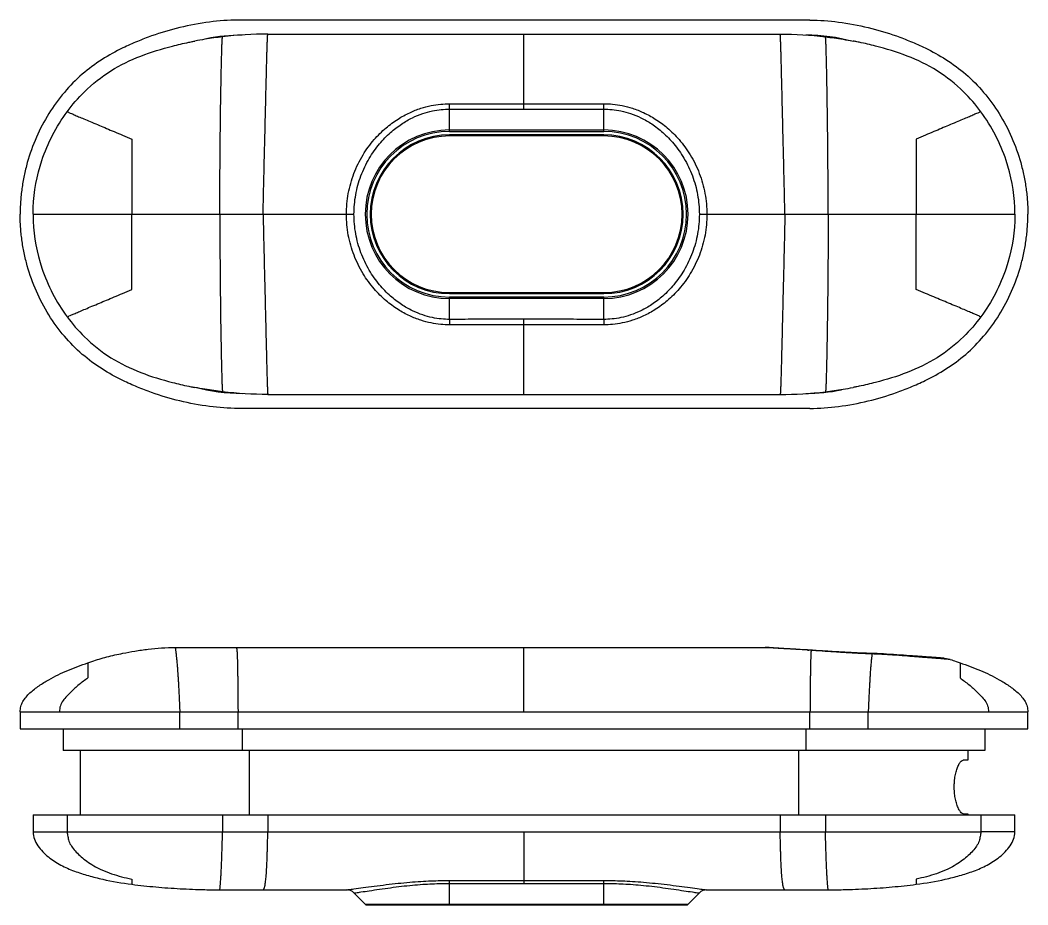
# Model space of a CAD drawing. Extents: x 12 to 460, y -119 to 203.
# Drawn here: x 92.88 to 139.88, y 161.63 to 202.88 of the extents above; entities that cross this region are included whole.
import ezdxf

# ---------------------------------------------------------------- set-up
doc = ezdxf.new("R2010")
doc.units = 0
doc.header["$LTSCALE"] = 16.335
doc.header["$MEASUREMENT"] = 0
doc.layers.get('0').update_dxf_attribs({"linetype": 'CONTINUOUS'})

msp = doc.modelspace()

# ---------------------------------------------------------------- linework, layer by layer
at = {"color": 7, "linetype": 'Continuous'}
for p, q in [((129.716, 202.881), (103.038, 202.881)), ((104.43, 202.231), (128.324, 202.231)), ((116.377, 198.727), (116.377, 202.231)), ((112.901, 198.73), (112.902, 198.982)), ((120.101, 198.73), (120.101, 198.983)), ((112.901, 197.689), (112.901, 198.73)), ((120.101, 197.689), (120.101, 198.73)), ((112.901, 197.76), (120.101, 197.76)), ((112.901, 197.689), (120.101, 197.689)), ((120.101, 197.531), (112.901, 197.531)), ((120.101, 197.481), (112.901, 197.481)), ((98.082, 197.336), (98.082, 194.113)), ((134.672, 197.336), (134.672, 194.113)), ((98.082, 194.113), (98.082, 193.831)), ((134.672, 194.113), (134.672, 193.831)), ((93.477, 193.831), (108.448, 193.831)), ((98.082, 193.548), (98.082, 193.831)), ((124.555, 193.831), (139.277, 193.831)), ((134.672, 193.548), (134.672, 193.831)), ((98.082, 190.325), (98.082, 193.548)), ((134.672, 190.325), (134.672, 193.548)), ((112.901, 190.181), (120.101, 190.181)), ((112.901, 190.131), (120.101, 190.131)), ((112.901, 188.931), (112.901, 189.972)), ((120.101, 189.972), (112.901, 189.972)), ((120.101, 189.901), (112.901, 189.901)), ((120.101, 188.931), (120.101, 189.972)), ((112.901, 188.931), (112.902, 188.679)), ((116.377, 185.431), (116.377, 188.934)), ((120.101, 188.931), (120.101, 188.679)), ((104.43, 185.431), (128.324, 185.431)), ((129.716, 184.781), (103.038, 184.781)), ((100.107, 173.634), (127.633, 173.634)), ((116.377, 170.634), (116.377, 173.634)), ((127.633, 173.634), (127.746, 173.63)), ((129.599, 173.51), (129.668, 173.511)), ((129.668, 173.511), (129.668, 173.511)), ((129.768, 173.498), (129.836, 173.501)), ((135.995, 173.126), (135.995, 173.126)), ((136.258, 173.071), (135.995, 173.126)), ((96.04, 172.921), (96.04, 172.212)), ((136.714, 172.921), (136.714, 172.212)), ((92.877, 170.634), (92.877, 169.834)), ((92.877, 170.634), (139.877, 170.634)), ((100.322, 169.834), (100.322, 170.634)), ((103.038, 169.834), (103.038, 170.634)), ((129.716, 169.834), (129.716, 170.634)), ((132.432, 169.834), (132.432, 170.634)), ((139.877, 169.834), (139.877, 170.634)), ((92.877, 169.834), (139.877, 169.834)), ((94.877, 169.834), (94.877, 168.834)), ((103.227, 169.834), (103.227, 168.834)), ((129.527, 169.834), (129.527, 168.834)), ((137.877, 169.834), (137.877, 168.834)), ((137.877, 168.834), (94.877, 168.834)), ((95.677, 168.834), (95.677, 165.834)), ((103.577, 165.834), (103.577, 168.834)), ((129.177, 168.834), (129.177, 165.834)), ((137.077, 168.834), (137.077, 168.384)), ((137.077, 168.384), (136.857, 168.384)), ((93.477, 165.834), (93.477, 165.034)), ((93.477, 165.834), (139.277, 165.834)), ((95.065, 165.834), (95.066, 165.033)), ((102.317, 165.834), (102.317, 165.034)), ((104.43, 165.834), (104.43, 165.034)), ((128.324, 165.834), (128.324, 165.034)), ((130.437, 165.834), (130.437, 165.034)), ((136.857, 165.884), (137.077, 165.884)), ((137.077, 165.884), (137.077, 165.834)), ((137.689, 165.834), (137.689, 165.033)), ((139.277, 165.034), (139.277, 165.834)), ((93.477, 165.034), (95.065, 165.033)), ((95.065, 165.034), (137.689, 165.034)), ((116.377, 165.034), (116.377, 162.631)), ((139.277, 165.034), (137.689, 165.033)), ((98.082, 162.833), (98.082, 162.593)), ((112.901, 162.634), (112.902, 162.77)), ((112.901, 161.634), (112.901, 162.634)), ((120.101, 162.634), (120.101, 162.77)), ((120.101, 161.634), (120.101, 162.634)), ((134.672, 162.833), (134.672, 162.593)), ((98.082, 162.593), (98.082, 162.591)), ((102.192, 162.334), (108.094, 162.334)), ((108.448, 162.188), (108.972, 161.664)), ((124.555, 162.188), (124.031, 161.664)), ((124.909, 162.334), (130.562, 162.334)), ((134.672, 162.593), (134.672, 162.591)), ((108.972, 161.664), (124.031, 161.664)), ((109.043, 161.634), (123.96, 161.634))]:
    msp.add_line(p, q, dxfattribs=at)
for centre, radius, start, end in [((103.227, 193.831), 8.35, 90, 101.4264), ((129.527, 193.831), 8.35, 74.742, 90), ((112.901, 193.831), 3.929, 90, 270), ((112.901, 193.831), 3.859, 90, 270), ((112.901, 193.831), 3.7, 90, 270), ((112.901, 193.831), 3.65, 90, 270), ((120.101, 193.831), 3.929, 270, 90), ((120.101, 193.831), 3.859, 270, 90), ((120.101, 193.831), 3.7, 270, 90), ((120.101, 193.831), 3.65, 270, 90), ((103.227, 193.831), 8.35, 254.742, 270), ((129.527, 193.831), 8.35, 270, 281.4264), ((108.094, 161.834), 0.5, 45.0004, 90.0005), ((124.909, 161.834), 0.5, 89.9995, 134.9996), ((109.043, 161.734), 0.1, 225, 270), ((123.96, 161.734), 0.1, 270, 315)]:
    msp.add_arc(centre, radius, start, end, dxfattribs=at)
for points, knots in [([(103.038, 202.881), (102.594, 202.881), (101.679, 202.816), (100.779, 202.645), (100.322, 202.534)], [0, 0, 0, 0, 1.333292, 2.743324, 2.743324, 2.743324, 2.743324]), ([(129.716, 202.881), (130.16, 202.881), (131.075, 202.816), (131.976, 202.645), (132.432, 202.534)], [0, 0, 0, 0, 1.333292, 2.743324, 2.743324, 2.743324, 2.743324]), ([(100.322, 202.534), (99.878, 202.426), (99.212, 202.226), (98.333, 201.891), (97.553, 201.541), (96.675, 201.058), (95.746, 200.375), (94.908, 199.526), (94.187, 198.533), (93.605, 197.429), (93.253, 196.444), (93.057, 195.635), (92.97, 195.128), (92.922, 194.724), (92.9, 194.473), (92.888, 194.273), (92.882, 194.125), (92.878, 193.978), (92.877, 193.88), (92.877, 193.831)], [0, 0, 0, 0, 1.369548, 2.081747, 2.823065, 3.932459, 5.080288, 6.270648, 7.497733, 8.747328, 10.002027, 10.624983, 11.240854, 11.545186, 11.846536, 11.995967, 12.144492, 12.292061, 12.43862, 12.43862, 12.43862, 12.43862]), ([(102.317, 202.104), (102.182, 202.088), (101.907, 202.053), (101.476, 201.987), (101.18, 201.934), (101.025, 201.905)], [0, 0, 0, 0, 0.408265, 0.832881, 1.307969, 1.307969, 1.307969, 1.307969]), ([(102.192, 193.831), (102.192, 194.217), (102.193, 194.99), (102.199, 196.147), (102.209, 197.301), (102.222, 198.446), (102.237, 199.392), (102.251, 200.135), (102.26, 200.587), (102.268, 200.937), (102.274, 201.183), (102.281, 201.413), (102.286, 201.593), (102.291, 201.725), (102.295, 201.813), (102.298, 201.893), (102.301, 201.953), (102.304, 201.995), (102.306, 202.022), (102.308, 202.046), (102.309, 202.066), (102.311, 202.082), (102.313, 202.093), (102.315, 202.1), (102.316, 202.103), (102.317, 202.104), (102.317, 202.104)], [0, 0, 0, 0, 1.159588, 2.317229, 3.472239, 4.621583, 5.754056, 6.309419, 6.850855, 7.110811, 7.358654, 7.590139, 7.801214, 7.897703, 7.986712, 8.066834, 8.136531, 8.166972, 8.194171, 8.217886, 8.237874, 8.253897, 8.265719, 8.273138, 8.275195, 8.276337, 8.276337, 8.276337, 8.276337]), ([(104.206, 193.831), (104.215, 194.223), (104.234, 195.008), (104.262, 196.183), (104.29, 197.355), (104.318, 198.518), (104.341, 199.48), (104.36, 200.239), (104.371, 200.702), (104.381, 201.057), (104.388, 201.305), (104.395, 201.534), (104.401, 201.711), (104.405, 201.841), (104.409, 201.928), (104.412, 202.008), (104.415, 202.069), (104.418, 202.113), (104.419, 202.142), (104.421, 202.167), (104.423, 202.189), (104.424, 202.206), (104.426, 202.219), (104.428, 202.226), (104.429, 202.23), (104.43, 202.231), (104.43, 202.231)], [0, 0, 0, 0, 1.178103, 2.354016, 3.52793, 4.693164, 5.844424, 6.415713, 6.970175, 7.233747, 7.482735, 7.71276, 7.920434, 8.014911, 8.102635, 8.183004, 8.254529, 8.286411, 8.315273, 8.340734, 8.362416, 8.379936, 8.3929, 8.400936, 8.403042, 8.404054, 8.404054, 8.404054, 8.404054]), ([(128.548, 193.831), (128.539, 194.223), (128.52, 195.008), (128.492, 196.183), (128.464, 197.355), (128.436, 198.518), (128.413, 199.48), (128.394, 200.239), (128.383, 200.702), (128.373, 201.057), (128.366, 201.305), (128.36, 201.534), (128.354, 201.711), (128.349, 201.841), (128.345, 201.928), (128.342, 202.008), (128.339, 202.069), (128.337, 202.113), (128.335, 202.142), (128.333, 202.167), (128.331, 202.189), (128.33, 202.206), (128.328, 202.219), (128.327, 202.226), (128.326, 202.23), (128.325, 202.231), (128.324, 202.231)], [0, 0, 0, 0, 1.178103, 2.354016, 3.52793, 4.693164, 5.844424, 6.415713, 6.970175, 7.233747, 7.482735, 7.71276, 7.920434, 8.014911, 8.102635, 8.183004, 8.254529, 8.286411, 8.315273, 8.340734, 8.362416, 8.379936, 8.3929, 8.400936, 8.403042, 8.404054, 8.404054, 8.404054, 8.404054]), ([(130.437, 202.104), (130.572, 202.088), (130.847, 202.053), (131.278, 201.987), (131.574, 201.934), (131.729, 201.905)], [0, 0, 0, 0, 0.408265, 0.832881, 1.307969, 1.307969, 1.307969, 1.307969]), ([(130.562, 193.831), (130.562, 194.217), (130.561, 194.99), (130.555, 196.147), (130.545, 197.301), (130.532, 198.446), (130.517, 199.392), (130.503, 200.135), (130.494, 200.587), (130.486, 200.937), (130.48, 201.183), (130.473, 201.413), (130.468, 201.593), (130.463, 201.725), (130.459, 201.813), (130.456, 201.893), (130.453, 201.953), (130.45, 201.995), (130.449, 202.022), (130.447, 202.046), (130.445, 202.066), (130.443, 202.082), (130.441, 202.093), (130.44, 202.1), (130.438, 202.103), (130.437, 202.104), (130.437, 202.104)], [0, 0, 0, 0, 1.159588, 2.317229, 3.472239, 4.621583, 5.754056, 6.309419, 6.850855, 7.110811, 7.358654, 7.590139, 7.801214, 7.897703, 7.986712, 8.066834, 8.136531, 8.166972, 8.194171, 8.217886, 8.237874, 8.253897, 8.265719, 8.273138, 8.275195, 8.276337, 8.276337, 8.276337, 8.276337]), ([(132.432, 202.534), (132.876, 202.426), (133.542, 202.226), (134.421, 201.891), (135.202, 201.541), (136.079, 201.058), (137.009, 200.375), (137.846, 199.526), (138.568, 198.533), (139.149, 197.429), (139.501, 196.444), (139.697, 195.635), (139.784, 195.128), (139.832, 194.724), (139.854, 194.473), (139.866, 194.273), (139.872, 194.125), (139.876, 193.978), (139.877, 193.88), (139.877, 193.831)], [0, 0, 0, 0, 1.369548, 2.081747, 2.823065, 3.932459, 5.080288, 6.270648, 7.497733, 8.747328, 10.002027, 10.624983, 11.240854, 11.545186, 11.846536, 11.995967, 12.144492, 12.292061, 12.43862, 12.43862, 12.43862, 12.43862]), ([(95.065, 198.61), (95.309, 198.939), (95.927, 199.648), (97.071, 200.566), (98.49, 201.243), (99.731, 201.619), (100.523, 201.803), (100.813, 201.863), (100.85, 201.87)], [0, 0, 0, 0, 1.22955, 2.809763, 4.362151, 5.915792, 6.690467, 6.803075, 6.803075, 6.803075, 6.803075]), ([(137.689, 198.61), (137.445, 198.939), (136.827, 199.648), (135.683, 200.566), (134.264, 201.243), (133.024, 201.619), (132.231, 201.803), (131.941, 201.863), (131.905, 201.87)], [0, 0, 0, 0, 1.22955, 2.809763, 4.362151, 5.915792, 6.690467, 6.803075, 6.803075, 6.803075, 6.803075]), ([(108.094, 193.831), (108.094, 194.155), (108.154, 194.804), (108.419, 195.741), (108.834, 196.588), (109.351, 197.298), (109.91, 197.853), (110.472, 198.269), (111.021, 198.57), (111.542, 198.775), (112.029, 198.902), (112.478, 198.969), (112.765, 198.983), (112.902, 198.982)], [0, 0, 0, 0, 0.972661, 1.944034, 2.905444, 3.786792, 4.5663, 5.258742, 5.879394, 6.4365, 6.936122, 7.38603, 7.796144, 7.796144, 7.796144, 7.796144]), ([(112.902, 198.982), (113.292, 198.982), (114.069, 198.981), (115.227, 198.98), (115.995, 198.98), (116.377, 198.98)], [0, 0, 0, 0, 1.171487, 2.329887, 3.475287, 3.475287, 3.475287, 3.475287]), ([(116.377, 198.98), (116.786, 198.98), (117.608, 198.98), (118.85, 198.982), (119.682, 198.982), (120.101, 198.983)], [0, 0, 0, 0, 1.226442, 2.467734, 3.724035, 3.724035, 3.724035, 3.724035]), ([(120.101, 198.983), (120.238, 198.983), (120.524, 198.969), (120.973, 198.903), (121.459, 198.776), (121.98, 198.571), (122.528, 198.271), (123.09, 197.856), (123.648, 197.302), (124.166, 196.593), (124.583, 195.746), (124.848, 194.807), (124.909, 194.156), (124.909, 193.831)], [0, 0, 0, 0, 0.40956, 0.858795, 1.357683, 1.914078, 2.534045, 3.2257, 4.004392, 4.885208, 5.847127, 6.820427, 7.79616, 7.79616, 7.79616, 7.79616]), ([(93.484, 194.154), (93.515, 194.894), (93.815, 196.481), (94.557, 197.925), (95.065, 198.61)], [0, 0, 0, 0, 2.222715, 4.779744, 4.779744, 4.779744, 4.779744]), ([(95.065, 198.61), (95.076, 198.615), (95.113, 198.614), (95.161, 198.549), (95.292, 198.526), (95.454, 198.441), (95.674, 198.354), (95.934, 198.242), (96.24, 198.113), (96.46, 198.021), (96.578, 197.971)], [0, 0, 0, 0, 0.035032, 0.098049, 0.225159, 0.41305, 0.649644, 0.932614, 1.263082, 1.646904, 1.646904, 1.646904, 1.646904]), ([(108.448, 193.831), (108.448, 194.135), (108.503, 194.744), (108.746, 195.626), (109.127, 196.427), (109.603, 197.103), (110.119, 197.635), (110.639, 198.037), (111.148, 198.329), (111.634, 198.528), (112.088, 198.652), (112.506, 198.717), (112.774, 198.73), (112.901, 198.73)], [0, 0, 0, 0, 0.91222, 1.824647, 2.729447, 3.559796, 4.29387, 4.944772, 5.526834, 6.048098, 6.51476, 6.934556, 7.317053, 7.317053, 7.317053, 7.317053]), ([(112.901, 198.73), (113.292, 198.729), (114.069, 198.729), (115.227, 198.728), (115.995, 198.727), (116.377, 198.727)], [0, 0, 0, 0, 1.171456, 2.329975, 3.47564, 3.47564, 3.47564, 3.47564]), ([(116.377, 198.727), (116.786, 198.727), (117.609, 198.728), (118.85, 198.729), (119.683, 198.73), (120.101, 198.73)], [0, 0, 0, 0, 1.226719, 2.468123, 3.724362, 3.724362, 3.724362, 3.724362]), ([(120.101, 198.73), (120.229, 198.73), (120.496, 198.717), (120.914, 198.652), (121.367, 198.529), (121.852, 198.33), (122.361, 198.039), (122.881, 197.638), (123.397, 197.106), (123.873, 196.431), (124.256, 195.63), (124.5, 194.747), (124.555, 194.136), (124.555, 193.831)], [0, 0, 0, 0, 0.381972, 0.80113, 1.267097, 1.78769, 2.369115, 3.019295, 3.75262, 4.582467, 5.487722, 6.401936, 7.317065, 7.317065, 7.317065, 7.317065]), ([(137.689, 198.61), (137.679, 198.615), (137.641, 198.614), (137.593, 198.549), (137.462, 198.526), (137.301, 198.441), (137.08, 198.354), (136.82, 198.242), (136.514, 198.113), (136.295, 198.021), (136.177, 197.971)], [0, 0, 0, 0, 0.035032, 0.098049, 0.225159, 0.41305, 0.649644, 0.932614, 1.263082, 1.646904, 1.646904, 1.646904, 1.646904]), ([(139.27, 194.154), (139.239, 194.894), (138.939, 196.481), (138.197, 197.925), (137.689, 198.61)], [0, 0, 0, 0, 2.222715, 4.779744, 4.779744, 4.779744, 4.779744]), ([(96.578, 197.971), (96.685, 197.926), (96.913, 197.83), (97.271, 197.678), (97.665, 197.512), (97.939, 197.396), (98.082, 197.336)], [0, 0, 0, 0, 0.351074, 0.740671, 1.168115, 1.633028, 1.633028, 1.633028, 1.633028]), ([(136.177, 197.971), (136.069, 197.926), (135.841, 197.83), (135.483, 197.678), (135.089, 197.512), (134.815, 197.396), (134.672, 197.336)], [0, 0, 0, 0, 0.351074, 0.740671, 1.168115, 1.633028, 1.633028, 1.633028, 1.633028]), ([(100.322, 185.127), (99.878, 185.236), (99.212, 185.435), (98.333, 185.771), (97.553, 186.12), (96.675, 186.603), (95.746, 187.286), (94.908, 188.136), (94.187, 189.128), (93.605, 190.232), (93.253, 191.218), (93.057, 192.026), (92.97, 192.533), (92.922, 192.938), (92.9, 193.188), (92.888, 193.388), (92.882, 193.536), (92.878, 193.684), (92.877, 193.782), (92.877, 193.831)], [0, 0, 0, 0, 1.369548, 2.081747, 2.823065, 3.932459, 5.080288, 6.270648, 7.497733, 8.747328, 10.002027, 10.624983, 11.240854, 11.545186, 11.846536, 11.995967, 12.144492, 12.292061, 12.43862, 12.43862, 12.43862, 12.43862]), ([(102.192, 193.831), (102.192, 193.444), (102.193, 192.672), (102.199, 191.514), (102.209, 190.36), (102.222, 189.215), (102.237, 188.269), (102.251, 187.526), (102.26, 187.074), (102.268, 186.724), (102.274, 186.478), (102.281, 186.248), (102.286, 186.068), (102.291, 185.936), (102.295, 185.848), (102.298, 185.768), (102.301, 185.708), (102.304, 185.666), (102.306, 185.639), (102.308, 185.615), (102.309, 185.596), (102.311, 185.58), (102.313, 185.568), (102.315, 185.561), (102.316, 185.558), (102.317, 185.557), (102.317, 185.557)], [0, 0, 0, 0, 1.159588, 2.317229, 3.472239, 4.621583, 5.754056, 6.309419, 6.850855, 7.110811, 7.358654, 7.590139, 7.801214, 7.897703, 7.986712, 8.066834, 8.136531, 8.166972, 8.194171, 8.217886, 8.237874, 8.253897, 8.265719, 8.273138, 8.275195, 8.276337, 8.276337, 8.276337, 8.276337]), ([(104.206, 193.831), (104.215, 193.438), (104.234, 192.654), (104.262, 191.478), (104.29, 190.307), (104.318, 189.143), (104.341, 188.181), (104.36, 187.422), (104.371, 186.959), (104.381, 186.604), (104.388, 186.356), (104.395, 186.128), (104.401, 185.95), (104.405, 185.82), (104.409, 185.733), (104.412, 185.653), (104.415, 185.592), (104.418, 185.548), (104.419, 185.519), (104.421, 185.494), (104.423, 185.473), (104.424, 185.455), (104.426, 185.443), (104.428, 185.435), (104.429, 185.431), (104.43, 185.431), (104.43, 185.431)], [0, 0, 0, 0, 1.178103, 2.354016, 3.52793, 4.693164, 5.844424, 6.415713, 6.970175, 7.233747, 7.482735, 7.71276, 7.920434, 8.014911, 8.102635, 8.183004, 8.254529, 8.286411, 8.315273, 8.340734, 8.362416, 8.379936, 8.3929, 8.400936, 8.403042, 8.404054, 8.404054, 8.404054, 8.404054]), ([(112.902, 188.679), (112.765, 188.679), (112.479, 188.692), (112.03, 188.759), (111.544, 188.886), (111.022, 189.091), (110.474, 189.391), (109.912, 189.806), (109.354, 190.361), (108.836, 191.07), (108.42, 191.917), (108.154, 192.855), (108.094, 193.506), (108.094, 193.831)], [0, 0, 0, 0, 0.409787, 0.859241, 1.358333, 1.914912, 2.535045, 3.226858, 4.005635, 4.886465, 5.848822, 6.821829, 7.796135, 7.796135, 7.796135, 7.796135]), ([(112.901, 188.931), (112.774, 188.931), (112.507, 188.944), (112.088, 189.009), (111.635, 189.133), (111.15, 189.332), (110.641, 189.623), (110.121, 190.024), (109.605, 190.556), (109.129, 191.232), (108.747, 192.033), (108.503, 192.915), (108.448, 193.526), (108.448, 193.831)], [0, 0, 0, 0, 0.382192, 0.801565, 1.26773, 1.788497, 2.370066, 3.020368, 3.75375, 4.583617, 5.489319, 6.403284, 7.317045, 7.317045, 7.317045, 7.317045]), ([(124.909, 193.831), (124.909, 193.506), (124.849, 192.856), (124.584, 191.918), (124.168, 191.072), (123.651, 190.362), (123.092, 189.807), (122.53, 189.391), (121.982, 189.091), (121.46, 188.886), (120.973, 188.759), (120.524, 188.692), (120.238, 188.679), (120.101, 188.679)], [0, 0, 0, 0, 0.974092, 1.945765, 2.906741, 3.788066, 4.567486, 5.259775, 5.880257, 6.437177, 6.936595, 7.386283, 7.796169, 7.796169, 7.796169, 7.796169]), ([(124.555, 193.831), (124.555, 193.526), (124.5, 192.916), (124.257, 192.034), (123.875, 191.233), (123.399, 190.558), (122.883, 190.025), (122.363, 189.624), (121.854, 189.332), (121.368, 189.133), (120.915, 189.009), (120.496, 188.944), (120.229, 188.931), (120.101, 188.931)], [0, 0, 0, 0, 0.913591, 1.826273, 2.73063, 3.56095, 4.294965, 4.945748, 5.527663, 6.048753, 6.515217, 6.934797, 7.317072, 7.317072, 7.317072, 7.317072]), ([(128.548, 193.831), (128.539, 193.438), (128.52, 192.654), (128.492, 191.478), (128.464, 190.307), (128.436, 189.143), (128.413, 188.181), (128.394, 187.422), (128.383, 186.959), (128.373, 186.604), (128.366, 186.356), (128.36, 186.128), (128.354, 185.95), (128.349, 185.82), (128.345, 185.733), (128.342, 185.653), (128.339, 185.592), (128.337, 185.548), (128.335, 185.519), (128.333, 185.494), (128.331, 185.473), (128.33, 185.455), (128.328, 185.443), (128.327, 185.435), (128.326, 185.431), (128.325, 185.431), (128.324, 185.431)], [0, 0, 0, 0, 1.178103, 2.354016, 3.52793, 4.693164, 5.844424, 6.415713, 6.970175, 7.233747, 7.482735, 7.71276, 7.920434, 8.014911, 8.102635, 8.183004, 8.254529, 8.286411, 8.315273, 8.340734, 8.362416, 8.379936, 8.3929, 8.400936, 8.403042, 8.404054, 8.404054, 8.404054, 8.404054]), ([(130.562, 193.831), (130.562, 193.444), (130.561, 192.672), (130.555, 191.514), (130.545, 190.36), (130.532, 189.215), (130.517, 188.269), (130.503, 187.526), (130.494, 187.074), (130.486, 186.724), (130.48, 186.478), (130.473, 186.248), (130.468, 186.068), (130.463, 185.936), (130.459, 185.848), (130.456, 185.768), (130.453, 185.708), (130.45, 185.666), (130.449, 185.639), (130.447, 185.615), (130.445, 185.596), (130.443, 185.58), (130.441, 185.568), (130.44, 185.561), (130.438, 185.558), (130.437, 185.557), (130.437, 185.557)], [0, 0, 0, 0, 1.159588, 2.317229, 3.472239, 4.621583, 5.754056, 6.309419, 6.850855, 7.110811, 7.358654, 7.590139, 7.801214, 7.897703, 7.986712, 8.066834, 8.136531, 8.166972, 8.194171, 8.217886, 8.237874, 8.253897, 8.265719, 8.273138, 8.275195, 8.276337, 8.276337, 8.276337, 8.276337]), ([(132.432, 185.127), (132.876, 185.236), (133.542, 185.435), (134.421, 185.771), (135.202, 186.12), (136.079, 186.603), (137.009, 187.286), (137.846, 188.136), (138.568, 189.128), (139.149, 190.232), (139.501, 191.218), (139.697, 192.026), (139.784, 192.533), (139.832, 192.938), (139.854, 193.188), (139.866, 193.388), (139.872, 193.536), (139.876, 193.684), (139.877, 193.782), (139.877, 193.831)], [0, 0, 0, 0, 1.369548, 2.081747, 2.823065, 3.932459, 5.080288, 6.270648, 7.497733, 8.747328, 10.002027, 10.624983, 11.240854, 11.545186, 11.846536, 11.995967, 12.144492, 12.292061, 12.43862, 12.43862, 12.43862, 12.43862]), ([(93.484, 193.508), (93.515, 192.767), (93.815, 191.181), (94.557, 189.736), (95.065, 189.051)], [0, 0, 0, 0, 2.222715, 4.779744, 4.779744, 4.779744, 4.779744]), ([(139.27, 193.508), (139.239, 192.767), (138.939, 191.181), (138.197, 189.736), (137.689, 189.051)], [0, 0, 0, 0, 2.222715, 4.779744, 4.779744, 4.779744, 4.779744]), ([(96.578, 189.69), (96.685, 189.736), (96.913, 189.832), (97.271, 189.983), (97.665, 190.149), (97.939, 190.265), (98.082, 190.325)], [0, 0, 0, 0, 0.351074, 0.740671, 1.168115, 1.633028, 1.633028, 1.633028, 1.633028]), ([(136.177, 189.69), (136.069, 189.736), (135.841, 189.832), (135.483, 189.983), (135.089, 190.149), (134.815, 190.265), (134.672, 190.325)], [0, 0, 0, 0, 0.351074, 0.740671, 1.168115, 1.633028, 1.633028, 1.633028, 1.633028]), ([(95.065, 189.051), (95.076, 189.046), (95.113, 189.047), (95.161, 189.112), (95.292, 189.135), (95.454, 189.22), (95.674, 189.307), (95.934, 189.419), (96.24, 189.548), (96.46, 189.64), (96.578, 189.69)], [0, 0, 0, 0, 0.035032, 0.098049, 0.225159, 0.41305, 0.649644, 0.932614, 1.263082, 1.646904, 1.646904, 1.646904, 1.646904]), ([(137.689, 189.051), (137.679, 189.046), (137.641, 189.047), (137.593, 189.112), (137.462, 189.135), (137.301, 189.22), (137.08, 189.307), (136.82, 189.419), (136.514, 189.548), (136.295, 189.64), (136.177, 189.69)], [0, 0, 0, 0, 0.035032, 0.098049, 0.225159, 0.41305, 0.649644, 0.932614, 1.263082, 1.646904, 1.646904, 1.646904, 1.646904]), ([(95.065, 189.052), (95.309, 188.722), (95.927, 188.013), (97.071, 187.095), (98.49, 186.418), (99.731, 186.042), (100.523, 185.858), (100.813, 185.799), (100.85, 185.791)], [0, 0, 0, 0, 1.22955, 2.809763, 4.362151, 5.915792, 6.690467, 6.803075, 6.803075, 6.803075, 6.803075]), ([(137.689, 189.052), (137.445, 188.722), (136.827, 188.013), (135.683, 187.095), (134.264, 186.418), (133.024, 186.042), (132.231, 185.858), (131.941, 185.799), (131.905, 185.791)], [0, 0, 0, 0, 1.22955, 2.809763, 4.362151, 5.915792, 6.690467, 6.803075, 6.803075, 6.803075, 6.803075]), ([(116.377, 188.934), (115.995, 188.934), (115.227, 188.934), (114.069, 188.933), (113.292, 188.932), (112.901, 188.931)], [0, 0, 0, 0, 1.145666, 2.304185, 3.47564, 3.47564, 3.47564, 3.47564]), ([(116.377, 188.681), (115.995, 188.681), (115.227, 188.681), (114.069, 188.68), (113.292, 188.679), (112.902, 188.679)], [0, 0, 0, 0, 1.145402, 2.303801, 3.475287, 3.475287, 3.475287, 3.475287]), ([(120.101, 188.931), (119.683, 188.932), (118.85, 188.932), (117.609, 188.934), (116.786, 188.934), (116.377, 188.934)], [0, 0, 0, 0, 1.256239, 2.497644, 3.724362, 3.724362, 3.724362, 3.724362]), ([(120.101, 188.679), (119.682, 188.679), (118.85, 188.68), (117.608, 188.681), (116.786, 188.681), (116.377, 188.681)], [0, 0, 0, 0, 1.256301, 2.497595, 3.724035, 3.724035, 3.724035, 3.724035]), ([(102.317, 185.557), (102.182, 185.573), (101.907, 185.609), (101.476, 185.674), (101.18, 185.727), (101.025, 185.757)], [0, 0, 0, 0, 0.408265, 0.832881, 1.307969, 1.307969, 1.307969, 1.307969]), ([(130.437, 185.557), (130.572, 185.573), (130.847, 185.609), (131.278, 185.674), (131.574, 185.727), (131.729, 185.757)], [0, 0, 0, 0, 0.408265, 0.832881, 1.307969, 1.307969, 1.307969, 1.307969]), ([(103.038, 184.781), (102.594, 184.781), (101.679, 184.845), (100.779, 185.016), (100.322, 185.127)], [0, 0, 0, 0, 1.333292, 2.743324, 2.743324, 2.743324, 2.743324]), ([(129.716, 184.781), (130.16, 184.781), (131.075, 184.845), (131.976, 185.016), (132.432, 185.127)], [0, 0, 0, 0, 1.333292, 2.743324, 2.743324, 2.743324, 2.743324]), ([(96.04, 172.921), (96.101, 172.942), (96.391, 173.042), (96.931, 173.202), (97.605, 173.356), (98.246, 173.472), (99.057, 173.586), (99.685, 173.634), (100.107, 173.634)], [0, 0, 0, 0, 0.193267, 0.922448, 1.688657, 2.263542, 2.878786, 4.145597, 4.145597, 4.145597, 4.145597]), ([(100.107, 173.634), (100.108, 173.627), (100.113, 173.596), (100.12, 173.548), (100.129, 173.485), (100.138, 173.417), (100.149, 173.329), (100.162, 173.215), (100.176, 173.073), (100.192, 172.898), (100.21, 172.683), (100.226, 172.477), (100.239, 172.283), (100.25, 172.111), (100.261, 171.916), (100.272, 171.699), (100.284, 171.461), (100.296, 171.203), (100.309, 170.926), (100.318, 170.734), (100.322, 170.634)], [0, 0, 0, 0, 0.024037, 0.093609, 0.145391, 0.212767, 0.30059, 0.413205, 0.554772, 0.72942, 0.941855, 1.199512, 1.351553, 1.5235, 1.71828, 1.936708, 2.175883, 2.433431, 2.710159, 3.008943, 3.008943, 3.008943, 3.008943]), ([(102.956, 173.634), (102.957, 173.634), (102.959, 173.633), (102.963, 173.627), (102.967, 173.614), (102.972, 173.593), (102.977, 173.566), (102.983, 173.53), (102.988, 173.481), (102.993, 173.413), (102.998, 173.318), (103.003, 173.192), (103.008, 173.028), (103.013, 172.818), (103.017, 172.607), (103.021, 172.404), (103.023, 172.219), (103.026, 172.007), (103.028, 171.769), (103.031, 171.509), (103.033, 171.232), (103.036, 170.939), (103.038, 170.738), (103.038, 170.634)], [0, 0, 0, 0, 0.00288, 0.007392, 0.022098, 0.043641, 0.071058, 0.104884, 0.151584, 0.218635, 0.311435, 0.435101, 0.596319, 0.803763, 1.067728, 1.227887, 1.412072, 1.623968, 1.864469, 2.126618, 2.403714, 2.695669, 3.005906, 3.005906, 3.005906, 3.005906]), ([(127.698, 173.629), (127.693, 173.63), (127.684, 173.63), (127.671, 173.631), (127.661, 173.632), (127.653, 173.633), (127.647, 173.633), (127.642, 173.634), (127.637, 173.634), (127.635, 173.634), (127.633, 173.634)], [0, 0, 0, 0, 0.01554487, 0.02785788, 0.03760816, 0.04545224, 0.05186003, 0.05707671, 0.06113318, 0.0649607, 0.0649607, 0.0649607, 0.0649607]), ([(127.852, 173.617), (127.837, 173.618), (127.81, 173.62), (127.773, 173.623), (127.743, 173.626), (127.719, 173.627), (127.705, 173.629), (127.698, 173.629)], [0, 0, 0, 0, 0.0442713, 0.0806771, 0.1104206, 0.1345572, 0.1540034, 0.1540034, 0.1540034, 0.1540034]), ([(128.058, 173.607), (128.002, 173.611), (127.912, 173.617), (127.808, 173.625), (127.761, 173.629), (127.746, 173.63)], [0, 0, 0, 0, 0.1704003, 0.2684918, 0.3132969, 0.3132969, 0.3132969, 0.3132969]), ([(127.81, 173.625), (127.804, 173.626), (127.782, 173.627), (127.761, 173.629), (127.746, 173.63)], [0, 0, 0, 0, 0.01976497, 0.06443673, 0.06443673, 0.06443673, 0.06443673]), ([(128.047, 173.604), (128.021, 173.606), (127.974, 173.609), (127.909, 173.613), (127.869, 173.616), (127.852, 173.617)], [0, 0, 0, 0, 0.0776665, 0.1422142, 0.1957502, 0.1957502, 0.1957502, 0.1957502]), ([(129.599, 173.516), (129.45, 173.525), (129.144, 173.544), (128.716, 173.568), (128.365, 173.588), (128.173, 173.599), (128.1, 173.604)], [0, 0, 0, 0, 0.447211, 0.922307, 1.283768, 1.501585, 1.501585, 1.501585, 1.501585]), ([(129.599, 173.51), (129.487, 173.518), (129.281, 173.531), (128.998, 173.549), (128.761, 173.562), (128.563, 173.573), (128.398, 173.583), (128.261, 173.591), (128.178, 173.596), (128.14, 173.598)], [0, 0, 0, 0, 0.337159, 0.617783, 0.851901, 1.048259, 1.212075, 1.348169, 1.461153, 1.461153, 1.461153, 1.461153]), ([(128.76, 173.565), (128.732, 173.567), (128.66, 173.571), (128.589, 173.575), (128.545, 173.577)], [0, 0, 0, 0, 0.0843196, 0.214807, 0.214807, 0.214807, 0.214807]), ([(129.768, 173.498), (129.74, 173.5), (129.706, 173.503), (129.673, 173.505), (129.667, 173.505)], [0, 0, 0, 0, 0.0855949, 0.1012437, 0.1012437, 0.1012437, 0.1012437]), ([(129.698, 173.509), (129.697, 173.509), (129.687, 173.51), (129.677, 173.511), (129.668, 173.511)], [0, 0, 0, 0, 0.00154944, 0.0301275, 0.0301275, 0.0301275, 0.0301275]), ([(129.768, 173.498), (129.768, 173.495), (129.766, 173.469), (129.761, 173.413), (129.756, 173.318), (129.751, 173.192), (129.746, 173.028), (129.741, 172.818), (129.737, 172.607), (129.734, 172.404), (129.731, 172.219), (129.728, 172.007), (129.726, 171.769), (129.723, 171.509), (129.721, 171.232), (129.718, 170.939), (129.717, 170.738), (129.716, 170.634)], [0, 0, 0, 0, 0.010464, 0.077516, 0.170316, 0.293981, 0.4552, 0.662644, 0.926609, 1.086767, 1.270953, 1.482849, 1.72335, 1.985498, 2.262595, 2.55455, 2.864786, 2.864786, 2.864786, 2.864786]), ([(129.836, 173.501), (129.826, 173.501), (129.804, 173.503), (129.781, 173.504), (129.769, 173.505)], [0, 0, 0, 0, 0.02953935, 0.0671282, 0.0671282, 0.0671282, 0.0671282]), ([(132.562, 173.334), (132.33, 173.342), (131.855, 173.363), (131.144, 173.404), (130.467, 173.45), (130.033, 173.48), (129.835, 173.494)], [0, 0, 0, 0, 0.694176, 1.428503, 2.135345, 2.731241, 2.731241, 2.731241, 2.731241]), ([(132.563, 173.355), (132.348, 173.361), (131.886, 173.378), (131.184, 173.415), (130.49, 173.458), (130.042, 173.487), (129.836, 173.501)], [0, 0, 0, 0, 0.645178, 1.384306, 2.110722, 2.730873, 2.730873, 2.730873, 2.730873]), ([(132.606, 173.333), (132.601, 173.297), (132.592, 173.214), (132.578, 173.073), (132.562, 172.898), (132.544, 172.683), (132.528, 172.477), (132.515, 172.283), (132.505, 172.111), (132.494, 171.916), (132.482, 171.699), (132.47, 171.461), (132.458, 171.203), (132.445, 170.926), (132.437, 170.734), (132.432, 170.634)], [0, 0, 0, 0, 0.108901, 0.250468, 0.425116, 0.637551, 0.895208, 1.047249, 1.219196, 1.413976, 1.632404, 1.871579, 2.129127, 2.405856, 2.704639, 2.704639, 2.704639, 2.704639]), ([(132.606, 173.354), (132.593, 173.354), (132.579, 173.355), (132.564, 173.355), (132.563, 173.355)], [0, 0, 0, 0, 0.03919252, 0.04363307, 0.04363307, 0.04363307, 0.04363307]), ([(132.653, 173.353), (132.65, 173.353), (132.623, 173.354), (132.596, 173.354), (132.572, 173.355)], [0, 0, 0, 0, 0.00837803, 0.08123377, 0.08123377, 0.08123377, 0.08123377]), ([(132.653, 173.353), (132.652, 173.353), (132.637, 173.353), (132.621, 173.354), (132.606, 173.354)], [0, 0, 0, 0, 0.00137048, 0.0467228, 0.0467228, 0.0467228, 0.0467228]), ([(132.707, 173.329), (132.69, 173.33), (132.656, 173.331), (132.622, 173.332), (132.606, 173.333)], [0, 0, 0, 0, 0.0505538, 0.101429, 0.101429, 0.101429, 0.101429]), ([(132.707, 173.329), (132.694, 173.34), (132.676, 173.351), (132.656, 173.352), (132.653, 173.353)], [0, 0, 0, 0, 0.05015834, 0.05948835, 0.05948835, 0.05948835, 0.05948835]), ([(135.654, 173.121), (135.588, 173.126), (135.437, 173.138), (135.182, 173.157), (134.864, 173.182), (134.468, 173.212), (133.978, 173.249), (133.381, 173.293), (132.944, 173.319), (132.707, 173.329)], [0, 0, 0, 0, 0.200536, 0.453339, 0.767286, 1.158523, 1.642654, 2.242275, 2.954992, 2.954992, 2.954992, 2.954992]), ([(135.537, 173.164), (135.465, 173.169), (135.271, 173.183), (134.921, 173.208), (134.459, 173.242), (133.905, 173.282), (133.311, 173.324), (132.902, 173.344), (132.708, 173.351)], [0, 0, 0, 0, 0.21592, 0.585629, 1.050451, 1.60782, 2.251678, 2.835467, 2.835467, 2.835467, 2.835467]), ([(135.537, 173.164), (135.465, 173.169), (135.271, 173.183), (134.923, 173.208), (134.46, 173.242), (133.905, 173.282), (133.311, 173.324), (132.902, 173.344), (132.708, 173.351)], [0, 0, 0, 0, 0.215277, 0.584299, 1.048902, 1.607029, 2.253661, 2.835468, 2.835468, 2.835468, 2.835468]), ([(135.96, 173.129), (135.949, 173.131), (135.894, 173.136), (135.774, 173.146), (135.645, 173.156), (135.558, 173.162), (135.537, 173.164)], [0, 0, 0, 0, 0.0338866, 0.164265, 0.3612228, 0.4244056, 0.4244056, 0.4244056, 0.4244056]), ([(135.995, 173.126), (135.972, 173.128), (135.906, 173.135), (135.774, 173.146), (135.666, 173.154), (135.6, 173.159)], [0, 0, 0, 0, 0.0691314, 0.1994849, 0.3967391, 0.3967391, 0.3967391, 0.3967391]), ([(135.937, 173.099), (135.896, 173.102), (135.801, 173.11), (135.707, 173.117), (135.654, 173.121)], [0, 0, 0, 0, 0.1244336, 0.2832647, 0.2832647, 0.2832647, 0.2832647]), ([(136.258, 173.071), (136.256, 173.071), (136.251, 173.072), (136.241, 173.073), (136.222, 173.075), (136.194, 173.078), (136.154, 173.081), (136.099, 173.086), (136.043, 173.091), (136.006, 173.094), (135.993, 173.095)], [0, 0, 0, 0, 0.0036499, 0.0146756, 0.0331337, 0.0604568, 0.099504, 0.153457, 0.2261486, 0.2657977, 0.2657977, 0.2657977, 0.2657977]), ([(136.258, 173.071), (136.349, 173.043), (136.502, 172.994), (136.654, 172.942), (136.714, 172.921)], [0, 0, 0, 0, 0.287662, 0.4809293, 0.4809293, 0.4809293, 0.4809293]), ([(92.877, 170.634), (92.877, 170.718), (92.901, 170.885), (93.036, 171.198), (93.328, 171.534), (93.752, 171.853), (94.197, 172.13), (94.643, 172.366), (95.251, 172.638), (95.722, 172.808), (96.04, 172.921)], [0, 0, 0, 0, 0.24999, 0.497438, 1.015787, 1.561333, 2.087093, 2.585261, 3.073531, 4.085479, 4.085479, 4.085479, 4.085479]), ([(136.714, 172.921), (137.032, 172.808), (137.503, 172.638), (138.112, 172.366), (138.557, 172.13), (139.002, 171.853), (139.426, 171.534), (139.719, 171.198), (139.854, 170.885), (139.877, 170.718), (139.877, 170.634)], [0, 0, 0, 0, 1.011947, 1.500218, 1.998385, 2.524146, 3.069692, 3.588041, 3.835488, 4.085479, 4.085479, 4.085479, 4.085479]), ([(96.04, 172.212), (95.897, 172.114), (95.688, 171.958), (95.426, 171.73), (95.235, 171.55), (95.046, 171.364), (94.871, 171.159), (94.762, 170.956), (94.717, 170.775), (94.708, 170.682), (94.705, 170.634)], [0, 0, 0, 0, 0.518401, 0.779992, 1.042922, 1.30709, 1.574484, 1.848635, 1.989044, 2.130589, 2.130589, 2.130589, 2.130589]), ([(136.714, 172.212), (136.857, 172.114), (137.066, 171.958), (137.328, 171.73), (137.52, 171.55), (137.708, 171.364), (137.884, 171.159), (137.992, 170.956), (138.038, 170.775), (138.046, 170.682), (138.049, 170.634)], [0, 0, 0, 0, 0.518401, 0.779992, 1.042922, 1.30709, 1.574484, 1.848635, 1.989044, 2.130589, 2.130589, 2.130589, 2.130589]), ([(136.443, 167.134), (136.443, 167.193), (136.448, 167.344), (136.473, 167.578), (136.524, 167.824), (136.591, 168.036), (136.67, 168.208), (136.748, 168.329), (136.824, 168.384), (136.857, 168.384)], [0, 0, 0, 0, 0.17553, 0.452671, 0.704744, 0.928767, 1.118514, 1.268123, 1.369109, 1.369109, 1.369109, 1.369109]), ([(136.857, 165.884), (136.824, 165.884), (136.743, 165.944), (136.659, 166.08), (136.575, 166.275), (136.51, 166.502), (136.464, 166.754), (136.449, 166.928), (136.446, 167.021)], [0, 0, 0, 0, 0.101464, 0.269135, 0.48845, 0.730451, 0.977511, 1.255125, 1.255125, 1.255125, 1.255125]), ([(93.477, 165.034), (93.477, 164.921), (93.525, 164.689), (93.697, 164.379), (93.928, 164.106), (94.274, 163.788), (94.765, 163.471), (95.402, 163.2), (96.058, 162.992), (96.948, 162.766), (97.627, 162.651), (98.082, 162.591)], [0, 0, 0, 0, 0.341254, 0.69244, 1.05344, 1.409244, 2.10214, 2.791058, 3.480179, 4.167572, 5.543331, 5.543331, 5.543331, 5.543331]), ([(95.065, 165.033), (95.078, 164.965), (95.101, 164.821), (95.139, 164.59), (95.268, 164.363), (95.442, 164.14), (95.662, 163.922), (95.925, 163.709), (96.231, 163.5), (96.457, 163.375), (96.578, 163.316)], [0, 0, 0, 0, 0.208715, 0.438469, 0.69562, 0.978836, 1.287368, 1.624075, 1.992534, 2.396651, 2.396651, 2.396651, 2.396651]), ([(102.192, 162.334), (102.192, 162.341), (102.195, 162.368), (102.201, 162.429), (102.211, 162.535), (102.226, 162.706), (102.24, 162.902), (102.252, 163.119), (102.264, 163.347), (102.276, 163.638), (102.286, 163.93), (102.295, 164.209), (102.302, 164.459), (102.31, 164.737), (102.315, 164.932), (102.317, 165.034)], [0, 0, 0, 0, 0.020599, 0.080246, 0.182636, 0.342054, 0.59457, 0.771685, 0.994187, 1.278513, 1.64706, 1.869124, 2.118341, 2.395932, 2.703567, 2.703567, 2.703567, 2.703567]), ([(104.206, 162.334), (104.217, 162.334), (104.235, 162.351), (104.25, 162.379), (104.264, 162.413), (104.278, 162.458), (104.292, 162.516), (104.306, 162.588), (104.327, 162.723), (104.345, 162.892), (104.362, 163.103), (104.376, 163.328), (104.39, 163.622), (104.401, 163.919), (104.409, 164.207), (104.416, 164.461), (104.423, 164.74), (104.428, 164.933), (104.43, 165.034)], [0, 0, 0, 0, 0.03375, 0.060995, 0.097183, 0.143722, 0.202248, 0.274774, 0.364705, 0.613239, 0.783231, 1.000867, 1.287085, 1.666022, 1.895074, 2.149631, 2.428447, 2.731504, 2.731504, 2.731504, 2.731504]), ([(128.548, 162.334), (128.537, 162.334), (128.52, 162.351), (128.504, 162.379), (128.49, 162.413), (128.477, 162.458), (128.463, 162.516), (128.449, 162.588), (128.428, 162.723), (128.41, 162.892), (128.392, 163.103), (128.378, 163.328), (128.364, 163.622), (128.354, 163.919), (128.345, 164.207), (128.338, 164.461), (128.331, 164.74), (128.326, 164.933), (128.324, 165.034)], [0, 0, 0, 0, 0.03375, 0.060995, 0.097183, 0.143722, 0.202248, 0.274774, 0.364705, 0.613239, 0.783231, 1.000867, 1.287085, 1.666022, 1.895074, 2.149631, 2.428447, 2.731504, 2.731504, 2.731504, 2.731504]), ([(130.562, 162.334), (130.562, 162.341), (130.559, 162.368), (130.553, 162.429), (130.543, 162.535), (130.528, 162.706), (130.515, 162.902), (130.502, 163.119), (130.49, 163.347), (130.478, 163.638), (130.468, 163.93), (130.459, 164.209), (130.452, 164.459), (130.444, 164.737), (130.439, 164.932), (130.437, 165.034)], [0, 0, 0, 0, 0.020599, 0.080246, 0.182636, 0.342054, 0.59457, 0.771685, 0.994187, 1.278513, 1.64706, 1.869124, 2.118341, 2.395932, 2.703567, 2.703567, 2.703567, 2.703567]), ([(134.672, 162.591), (135.127, 162.651), (135.806, 162.766), (136.696, 162.992), (137.352, 163.2), (137.989, 163.471), (138.48, 163.788), (138.826, 164.106), (139.057, 164.379), (139.229, 164.689), (139.277, 164.921), (139.277, 165.034)], [0, 0, 0, 0, 1.375759, 2.063152, 2.752272, 3.441191, 4.134087, 4.489891, 4.850891, 5.202077, 5.543331, 5.543331, 5.543331, 5.543331]), ([(137.689, 165.033), (137.677, 164.965), (137.653, 164.821), (137.615, 164.59), (137.486, 164.363), (137.313, 164.14), (137.092, 163.922), (136.829, 163.709), (136.524, 163.5), (136.298, 163.375), (136.177, 163.316)], [0, 0, 0, 0, 0.208715, 0.438469, 0.69562, 0.978836, 1.287368, 1.624075, 1.992534, 2.396651, 2.396651, 2.396651, 2.396651]), ([(96.578, 163.316), (96.614, 163.298), (96.798, 163.211), (97.292, 163.023), (97.765, 162.901), (98.082, 162.833)], [0, 0, 0, 0, 0.12217, 0.610731, 1.582996, 1.582996, 1.582996, 1.582996]), ([(136.177, 163.316), (136.14, 163.298), (135.956, 163.211), (135.462, 163.023), (134.989, 162.901), (134.672, 162.833)], [0, 0, 0, 0, 0.12217, 0.610731, 1.582996, 1.582996, 1.582996, 1.582996]), ([(108.094, 162.334), (108.124, 162.338), (108.242, 162.354), (108.501, 162.388), (108.903, 162.442), (109.401, 162.508), (109.944, 162.577), (110.496, 162.64), (111.036, 162.691), (111.552, 162.729), (112.034, 162.754), (112.48, 162.767), (112.765, 162.77), (112.902, 162.77)], [0, 0, 0, 0, 0.08999, 0.356014, 0.78346, 1.307205, 1.864795, 2.425383, 2.972374, 3.492428, 3.97643, 4.421679, 4.831356, 4.831356, 4.831356, 4.831356]), ([(108.448, 162.188), (108.475, 162.192), (108.583, 162.207), (108.821, 162.242), (109.191, 162.297), (109.65, 162.365), (110.152, 162.436), (110.662, 162.5), (111.164, 162.553), (111.643, 162.592), (112.093, 162.618), (112.508, 162.631), (112.774, 162.634), (112.901, 162.634)], [0, 0, 0, 0, 0.082567, 0.327088, 0.720782, 1.2043, 1.720308, 2.240245, 2.748534, 3.232528, 3.68345, 4.098549, 4.480606, 4.480606, 4.480606, 4.480606]), ([(112.901, 162.634), (113.292, 162.633), (114.069, 162.632), (115.227, 162.631), (115.995, 162.631), (116.377, 162.631)], [0, 0, 0, 0, 1.171456, 2.329975, 3.47564, 3.47564, 3.47564, 3.47564]), ([(112.902, 162.77), (113.292, 162.769), (114.069, 162.769), (115.227, 162.768), (115.995, 162.767), (116.377, 162.767)], [0, 0, 0, 0, 1.171487, 2.329887, 3.475288, 3.475288, 3.475288, 3.475288]), ([(116.377, 162.767), (116.786, 162.767), (117.608, 162.768), (118.85, 162.769), (119.682, 162.77), (120.101, 162.77)], [0, 0, 0, 0, 1.226442, 2.467735, 3.724036, 3.724036, 3.724036, 3.724036]), ([(116.377, 162.631), (116.786, 162.631), (117.609, 162.631), (118.85, 162.633), (119.683, 162.633), (120.101, 162.634)], [0, 0, 0, 0, 1.226719, 2.468123, 3.724362, 3.724362, 3.724362, 3.724362]), ([(120.101, 162.77), (120.238, 162.77), (120.522, 162.768), (120.968, 162.754), (121.449, 162.729), (121.965, 162.691), (122.504, 162.64), (123.056, 162.578), (123.598, 162.509), (124.097, 162.442), (124.5, 162.388), (124.76, 162.354), (124.879, 162.338), (124.909, 162.334)], [0, 0, 0, 0, 0.409124, 0.853715, 1.337039, 1.856515, 2.403073, 2.963333, 3.520843, 4.04501, 4.47355, 4.740799, 4.831335, 4.831335, 4.831335, 4.831335]), ([(120.101, 162.634), (120.229, 162.634), (120.494, 162.631), (120.909, 162.618), (121.358, 162.592), (121.837, 162.553), (122.338, 162.5), (122.848, 162.436), (123.35, 162.366), (123.81, 162.297), (124.181, 162.242), (124.419, 162.207), (124.528, 162.192), (124.555, 162.188)], [0, 0, 0, 0, 0.381532, 0.796008, 1.246289, 1.729738, 2.237629, 2.757277, 3.273245, 3.75719, 4.151914, 4.397553, 4.480611, 4.480611, 4.480611, 4.480611]), ([(98.082, 162.591), (98.455, 162.541), (99.207, 162.463), (100.152, 162.396), (100.915, 162.359), (101.414, 162.343), (101.84, 162.336), (102.073, 162.334), (102.192, 162.334)], [0, 0, 0, 0, 1.128453, 2.266659, 2.841993, 3.421094, 3.765093, 4.120309, 4.120309, 4.120309, 4.120309]), ([(130.562, 162.334), (130.681, 162.334), (130.914, 162.336), (131.34, 162.343), (131.839, 162.359), (132.603, 162.396), (133.548, 162.463), (134.299, 162.541), (134.672, 162.591)], [0, 0, 0, 0, 0.355216, 0.699215, 1.278315, 1.853649, 2.991855, 4.120309, 4.120309, 4.120309, 4.120309])]:
    msp.add_open_spline(points, degree=3, knots=knots, dxfattribs=at)
for points in [[(104.43, 202.231), (103.724, 202.231), (103.018, 202.187), (102.317, 202.104)], [(128.324, 202.231), (129.03, 202.231), (129.736, 202.187), (130.437, 202.104)], [(100.85, 201.87), (100.908, 201.882), (100.966, 201.894), (101.025, 201.905)], [(131.905, 201.87), (131.846, 201.882), (131.788, 201.894), (131.729, 201.905)], [(93.477, 193.831), (93.477, 193.938), (93.479, 194.046), (93.484, 194.154)], [(139.277, 193.831), (139.277, 193.938), (139.275, 194.046), (139.27, 194.154)], [(93.477, 193.831), (93.477, 193.723), (93.479, 193.615), (93.484, 193.508)], [(139.277, 193.831), (139.277, 193.723), (139.275, 193.615), (139.27, 193.508)], [(100.85, 185.791), (100.908, 185.779), (100.966, 185.768), (101.025, 185.757)], [(131.905, 185.791), (131.846, 185.779), (131.788, 185.768), (131.729, 185.757)], [(104.43, 185.431), (103.724, 185.431), (103.018, 185.474), (102.317, 185.557)], [(128.324, 185.431), (129.03, 185.431), (129.736, 185.474), (130.437, 185.557)], [(127.888, 173.619), (127.862, 173.621), (127.836, 173.623), (127.81, 173.625)], [(127.947, 173.615), (127.927, 173.616), (127.908, 173.618), (127.888, 173.619)], [(128.058, 173.607), (128.021, 173.609), (127.984, 173.612), (127.947, 173.615)], [(128.14, 173.598), (128.109, 173.6), (128.078, 173.602), (128.047, 173.604)], [(128.1, 173.604), (128.086, 173.605), (128.072, 173.606), (128.058, 173.607)], [(128.545, 173.577), (128.469, 173.582), (128.393, 173.586), (128.317, 173.591)], [(129.151, 173.543), (129.02, 173.551), (128.89, 173.558), (128.76, 173.565)], [(129.668, 173.511), (129.645, 173.513), (129.622, 173.514), (129.599, 173.516)], [(129.668, 173.511), (129.645, 173.513), (129.622, 173.514), (129.599, 173.516)], [(129.667, 173.505), (129.644, 173.507), (129.622, 173.508), (129.599, 173.51)], [(129.702, 173.509), (129.691, 173.51), (129.679, 173.511), (129.668, 173.511)], [(129.769, 173.505), (129.747, 173.506), (129.724, 173.508), (129.702, 173.509)], [(129.754, 173.506), (129.737, 173.507), (129.72, 173.508), (129.702, 173.509)], [(129.835, 173.494), (129.813, 173.495), (129.791, 173.497), (129.768, 173.498)], [(129.836, 173.501), (129.825, 173.501), (129.815, 173.502), (129.805, 173.503)], [(129.856, 173.499), (129.849, 173.5), (129.843, 173.5), (129.836, 173.501)], [(130.01, 173.489), (129.959, 173.493), (129.907, 173.496), (129.856, 173.499)], [(130.449, 173.461), (130.302, 173.47), (130.156, 173.48), (130.01, 173.489)], [(130.746, 173.442), (130.647, 173.448), (130.548, 173.455), (130.449, 173.461)], [(131.175, 173.416), (131.032, 173.425), (130.889, 173.433), (130.746, 173.442)], [(131.519, 173.398), (131.405, 173.404), (131.29, 173.41), (131.175, 173.416)], [(131.914, 173.379), (131.782, 173.385), (131.651, 173.391), (131.519, 173.398)], [(132.497, 173.357), (132.303, 173.363), (132.108, 173.37), (131.914, 173.379)], [(132.563, 173.355), (132.541, 173.356), (132.519, 173.357), (132.497, 173.357)], [(132.606, 173.333), (132.591, 173.334), (132.576, 173.334), (132.562, 173.334)], [(132.57, 173.355), (132.567, 173.355), (132.565, 173.355), (132.563, 173.355)], [(132.606, 173.333), (132.596, 173.343), (132.583, 173.352), (132.57, 173.355)], [(132.708, 173.351), (132.69, 173.351), (132.671, 173.352), (132.653, 173.353)], [(132.708, 173.351), (132.69, 173.351), (132.671, 173.352), (132.653, 173.353)], [(135.6, 173.159), (135.579, 173.16), (135.558, 173.162), (135.537, 173.164)], [(135.993, 173.095), (135.974, 173.096), (135.956, 173.098), (135.937, 173.099)], [(136.446, 167.021), (136.444, 167.059), (136.443, 167.096), (136.443, 167.134)]]:
    msp.add_open_spline(points, degree=3, dxfattribs=at)

doc.saveas('drawing.dxf')
